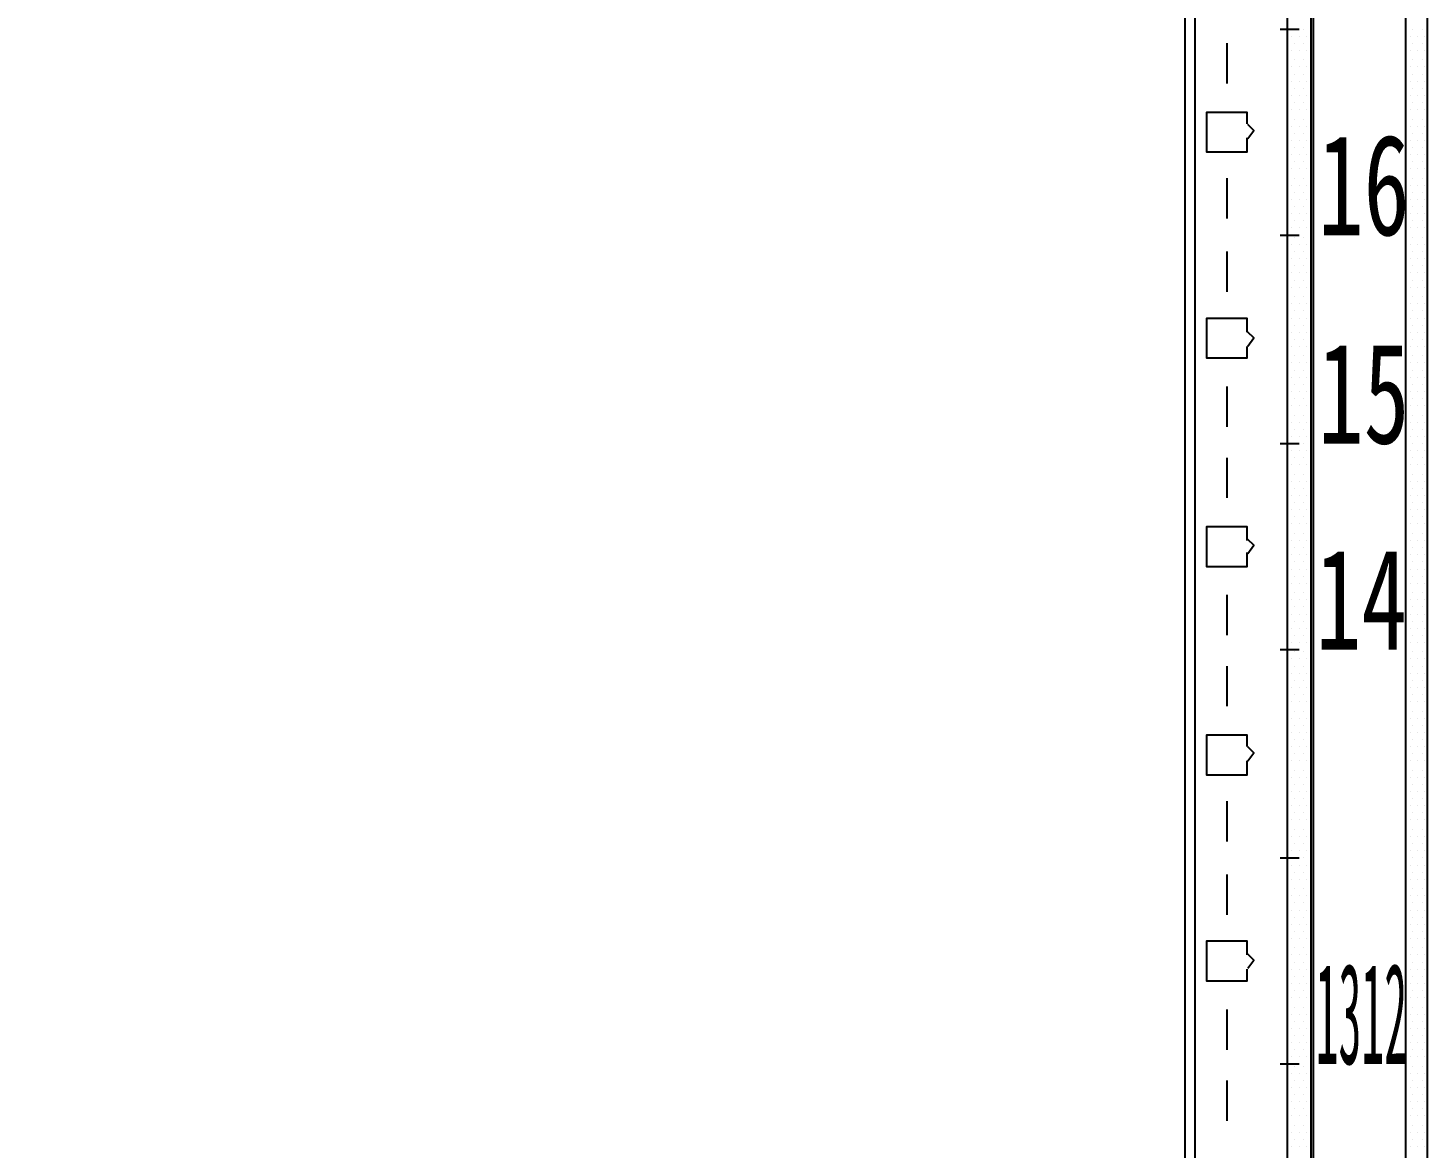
# Model space of a CAD drawing. Header units: metres. Extents: x 17 to 1264, y 17 to 859.
# Drawn here: x 465.9 to 550.9, y 230.5 to 298.6 of the extents above; entities that cross this region are included whole.
import ezdxf

# ---------------------------------------------------------------- set-up
doc = ezdxf.new("R2010")
doc.units = ezdxf.units.M
for name, color, linetype in [('LINES', 7, 'Continuous'), ('POLYLINES', 4, 'Continuous'), ('RECTS', 7, 'Continuous'), ('TEXTS', 3, 'Continuous')]:
    doc.layers.add(name, color=color, linetype=linetype)

msp = doc.modelspace()

# ---------------------------------------------------------------- linework, layer by layer
at = {"layer": 'LINES'}
for p, q in [((536.25, 96.77), (536.25, 692.06)), ((542.01, 298.51), (543.16, 298.51)), ((542.87, 298.51), (542.87, 298.51)), ((543.45, 298.51), (543.45, 298.51)), ((543.88, 298.51), (543.88, 298.51)), ((549.64, 298.51), (549.64, 298.51)), ((550.07, 298.51), (550.07, 298.51)), ((550.65, 298.51), (550.65, 298.51)), ((538.77, 297.65), (538.77, 295.2)), ((542.73, 298.08), (542.73, 298.08)), ((542.87, 297.65), (542.87, 297.65)), ((543.16, 298.08), (543.16, 298.08)), ((543.45, 297.65), (543.45, 297.65)), ((543.59, 298.08), (543.59, 298.08)), ((543.88, 297.65), (543.88, 297.65)), ((549.64, 297.65), (549.64, 297.65)), ((549.93, 298.08), (549.93, 298.08)), ((550.07, 297.65), (550.07, 297.65)), ((550.36, 298.08), (550.36, 298.08)), ((550.65, 297.65), (550.65, 297.65)), ((550.79, 298.08), (550.79, 298.08)), ((542.73, 297.22), (542.73, 297.22)), ((543.16, 297.22), (543.16, 297.22)), ((543.59, 297.22), (543.59, 297.22)), ((549.93, 297.22), (549.93, 297.22)), ((550.36, 297.22), (550.36, 297.22)), ((550.79, 297.22), (550.79, 297.22)), ((542.73, 296.21), (542.73, 296.21)), ((542.87, 296.64), (542.87, 296.64)), ((543.16, 296.21), (543.16, 296.21)), ((543.45, 296.64), (543.45, 296.64)), ((543.59, 296.21), (543.59, 296.21)), ((543.88, 296.64), (543.88, 296.64)), ((549.64, 296.64), (549.64, 296.64)), ((549.93, 296.21), (549.93, 296.21)), ((550.07, 296.64), (550.07, 296.64)), ((550.36, 296.21), (550.36, 296.21)), ((550.65, 296.64), (550.65, 296.64)), ((550.79, 296.21), (550.79, 296.21)), ((542.73, 295.34), (542.73, 295.34)), ((542.87, 295.78), (542.87, 295.78)), ((543.16, 295.34), (543.16, 295.34)), ((543.45, 295.78), (543.45, 295.78)), ((543.59, 295.34), (543.59, 295.34)), ((543.88, 295.78), (543.88, 295.78)), ((549.64, 295.78), (549.64, 295.78)), ((549.93, 295.34), (549.93, 295.34)), ((550.07, 295.78), (550.07, 295.78)), ((550.36, 295.34), (550.36, 295.34)), ((550.65, 295.78), (550.65, 295.78)), ((550.79, 295.34), (550.79, 295.34)), ((542.73, 294.48), (542.73, 294.48)), ((542.87, 294.91), (542.87, 294.91)), ((543.16, 294.48), (543.16, 294.48)), ((543.45, 294.91), (543.45, 294.91)), ((543.59, 294.48), (543.59, 294.48)), ((543.88, 294.91), (543.88, 294.91)), ((549.64, 294.91), (549.64, 294.91)), ((549.93, 294.48), (549.93, 294.48)), ((550.07, 294.91), (550.07, 294.91)), ((550.36, 294.48), (550.36, 294.48)), ((550.65, 294.91), (550.65, 294.91)), ((550.79, 294.48), (550.79, 294.48)), ((542.73, 293.62), (542.73, 293.62)), ((542.87, 294.05), (542.87, 294.05)), ((543.16, 293.62), (543.16, 293.62)), ((543.45, 294.05), (543.45, 294.05)), ((543.59, 293.62), (543.59, 293.62)), ((543.88, 294.05), (543.88, 294.05)), ((549.64, 294.05), (549.64, 294.05)), ((549.93, 293.62), (549.93, 293.62)), ((550.07, 294.05), (550.07, 294.05)), ((550.36, 293.62), (550.36, 293.62)), ((550.65, 294.05), (550.65, 294.05)), ((550.79, 293.62), (550.79, 293.62)), ((542.73, 292.61), (542.73, 292.61)), ((542.87, 293.04), (542.87, 293.04)), ((543.16, 292.61), (543.16, 292.61)), ((543.45, 293.04), (543.45, 293.04)), ((543.59, 292.61), (543.59, 292.61)), ((543.88, 293.04), (543.88, 293.04)), ((549.64, 293.04), (549.64, 293.04)), ((549.93, 292.61), (549.93, 292.61)), ((550.07, 293.04), (550.07, 293.04)), ((550.36, 292.61), (550.36, 292.61)), ((550.65, 293.04), (550.65, 293.04)), ((550.79, 292.61), (550.79, 292.61)), ((542.73, 291.74), (542.73, 291.74)), ((542.87, 292.18), (542.87, 292.18)), ((543.16, 291.74), (543.16, 291.74)), ((543.45, 292.18), (543.45, 292.18)), ((543.59, 291.74), (543.59, 291.74)), ((543.88, 292.18), (543.88, 292.18)), ((549.64, 292.18), (549.64, 292.18)), ((549.93, 291.74), (549.93, 291.74)), ((550.07, 292.18), (550.07, 292.18)), ((550.36, 291.74), (550.36, 291.74)), ((550.65, 292.18), (550.65, 292.18)), ((550.79, 291.74), (550.79, 291.74)), ((542.73, 290.88), (542.73, 290.88)), ((542.87, 291.31), (542.87, 291.31)), ((543.16, 290.88), (543.16, 290.88)), ((543.45, 291.31), (543.45, 291.31)), ((543.59, 290.88), (543.59, 290.88)), ((543.88, 291.31), (543.88, 291.31)), ((549.64, 291.31), (549.64, 291.31)), ((549.93, 290.88), (549.93, 290.88)), ((550.07, 291.31), (550.07, 291.31)), ((550.36, 290.88), (550.36, 290.88)), ((550.65, 291.31), (550.65, 291.31)), ((550.79, 290.88), (550.79, 290.88)), ((542.73, 290.02), (542.73, 290.02)), ((542.87, 290.45), (542.87, 290.45)), ((543.16, 290.02), (543.16, 290.02)), ((543.45, 290.45), (543.45, 290.45)), ((543.59, 290.02), (543.59, 290.02)), ((543.88, 290.45), (543.88, 290.45)), ((549.64, 290.45), (549.64, 290.45)), ((549.93, 290.02), (549.93, 290.02)), ((550.07, 290.45), (550.07, 290.45)), ((550.36, 290.02), (550.36, 290.02)), ((550.65, 290.45), (550.65, 290.45)), ((550.79, 290.02), (550.79, 290.02)), ((538.77, 289.44), (538.77, 286.99)), ((542.87, 289.44), (542.87, 289.44)), ((543.45, 289.44), (543.45, 289.44)), ((543.88, 289.44), (543.88, 289.44)), ((549.64, 289.44), (549.64, 289.44)), ((550.07, 289.44), (550.07, 289.44)), ((550.65, 289.44), (550.65, 289.44)), ((542.73, 289.01), (542.73, 289.01)), ((542.87, 288.58), (542.87, 288.58)), ((543.16, 289.01), (543.16, 289.01)), ((543.45, 288.58), (543.45, 288.58)), ((543.59, 289.01), (543.59, 289.01)), ((543.88, 288.58), (543.88, 288.58)), ((549.64, 288.58), (549.64, 288.58)), ((549.93, 289.01), (549.93, 289.01)), ((550.07, 288.58), (550.07, 288.58)), ((550.36, 289.01), (550.36, 289.01)), ((550.65, 288.58), (550.65, 288.58)), ((550.79, 289.01), (550.79, 289.01)), ((542.73, 288.14), (542.73, 288.14)), ((542.87, 287.71), (542.87, 287.71)), ((543.16, 288.14), (543.16, 288.14)), ((543.45, 287.71), (543.45, 287.71)), ((543.59, 288.14), (543.59, 288.14)), ((543.88, 287.71), (543.88, 287.71)), ((549.64, 287.71), (549.64, 287.71)), ((549.93, 288.14), (549.93, 288.14)), ((550.07, 287.71), (550.07, 287.71)), ((550.36, 288.14), (550.36, 288.14)), ((550.65, 287.71), (550.65, 287.71)), ((550.79, 288.14), (550.79, 288.14)), ((542.73, 287.28), (542.73, 287.28)), ((542.87, 286.85), (542.87, 286.85)), ((543.16, 287.28), (543.16, 287.28)), ((543.45, 286.85), (543.45, 286.85)), ((543.59, 287.28), (543.59, 287.28)), ((543.88, 286.85), (543.88, 286.85)), ((549.64, 286.85), (549.64, 286.85)), ((549.93, 287.28), (549.93, 287.28)), ((550.07, 286.85), (550.07, 286.85)), ((550.36, 287.28), (550.36, 287.28)), ((550.65, 286.85), (550.65, 286.85)), ((550.79, 287.28), (550.79, 287.28)), ((542.01, 285.98), (543.16, 285.98)), ((542.73, 286.42), (542.73, 286.42)), ((542.87, 285.84), (542.87, 285.84)), ((543.16, 286.42), (543.16, 286.42)), ((543.45, 285.84), (543.45, 285.84)), ((543.59, 286.42), (543.59, 286.42)), ((543.88, 285.84), (543.88, 285.84)), ((549.64, 285.84), (549.64, 285.84)), ((549.93, 286.42), (549.93, 286.42)), ((550.07, 285.84), (550.07, 285.84)), ((550.36, 286.42), (550.36, 286.42)), ((550.65, 285.84), (550.65, 285.84)), ((550.79, 286.42), (550.79, 286.42)), ((538.77, 284.98), (538.77, 282.53)), ((542.73, 285.41), (542.73, 285.41)), ((542.87, 284.98), (542.87, 284.98)), ((543.16, 285.41), (543.16, 285.41)), ((543.45, 284.98), (543.45, 284.98)), ((543.59, 285.41), (543.59, 285.41)), ((543.88, 284.98), (543.88, 284.98)), ((549.64, 284.98), (549.64, 284.98)), ((549.93, 285.41), (549.93, 285.41)), ((550.07, 284.98), (550.07, 284.98)), ((550.36, 285.41), (550.36, 285.41)), ((550.65, 284.98), (550.65, 284.98)), ((550.79, 285.41), (550.79, 285.41)), ((542.73, 284.54), (542.73, 284.54)), ((542.87, 284.11), (542.87, 284.11)), ((543.16, 284.54), (543.16, 284.54)), ((543.45, 284.11), (543.45, 284.11)), ((543.59, 284.54), (543.59, 284.54)), ((543.88, 284.11), (543.88, 284.11)), ((549.64, 284.11), (549.64, 284.11)), ((549.93, 284.54), (549.93, 284.54)), ((550.07, 284.11), (550.07, 284.11)), ((550.36, 284.54), (550.36, 284.54)), ((550.65, 284.11), (550.65, 284.11)), ((550.79, 284.54), (550.79, 284.54)), ((542.73, 283.68), (542.73, 283.68)), ((542.87, 283.25), (542.87, 283.25)), ((543.16, 283.68), (543.16, 283.68)), ((543.45, 283.25), (543.45, 283.25)), ((543.59, 283.68), (543.59, 283.68)), ((543.88, 283.25), (543.88, 283.25)), ((549.64, 283.25), (549.64, 283.25)), ((549.93, 283.68), (549.93, 283.68)), ((550.07, 283.25), (550.07, 283.25)), ((550.36, 283.68), (550.36, 283.68)), ((550.65, 283.25), (550.65, 283.25)), ((550.79, 283.68), (550.79, 283.68)), ((542.73, 282.82), (542.73, 282.82)), ((543.16, 282.82), (543.16, 282.82)), ((543.59, 282.82), (543.59, 282.82)), ((549.93, 282.82), (549.93, 282.82)), ((550.36, 282.82), (550.36, 282.82)), ((550.79, 282.82), (550.79, 282.82)), ((542.73, 281.81), (542.73, 281.81)), ((542.87, 282.24), (542.87, 282.24)), ((543.16, 281.81), (543.16, 281.81)), ((543.45, 282.24), (543.45, 282.24)), ((543.59, 281.81), (543.59, 281.81)), ((543.88, 282.24), (543.88, 282.24)), ((549.64, 282.24), (549.64, 282.24)), ((549.93, 281.81), (549.93, 281.81)), ((550.07, 282.24), (550.07, 282.24)), ((550.36, 281.81), (550.36, 281.81)), ((550.65, 282.24), (550.65, 282.24)), ((550.79, 281.81), (550.79, 281.81)), ((542.73, 280.94), (542.73, 280.94)), ((542.87, 281.38), (542.87, 281.38)), ((543.16, 280.94), (543.16, 280.94)), ((543.45, 281.38), (543.45, 281.38)), ((543.59, 280.94), (543.59, 280.94)), ((543.88, 281.38), (543.88, 281.38)), ((549.64, 281.38), (549.64, 281.38)), ((549.93, 280.94), (549.93, 280.94)), ((550.07, 281.38), (550.07, 281.38)), ((550.36, 280.94), (550.36, 280.94)), ((550.65, 281.38), (550.65, 281.38)), ((550.79, 280.94), (550.79, 280.94)), ((542.73, 280.08), (542.73, 280.08)), ((542.87, 280.51), (542.87, 280.51)), ((543.16, 280.08), (543.16, 280.08)), ((543.45, 280.51), (543.45, 280.51)), ((543.59, 280.08), (543.59, 280.08)), ((543.88, 280.51), (543.88, 280.51)), ((549.64, 280.51), (549.64, 280.51)), ((549.93, 280.08), (549.93, 280.08)), ((550.07, 280.51), (550.07, 280.51)), ((550.36, 280.08), (550.36, 280.08)), ((550.65, 280.51), (550.65, 280.51)), ((550.79, 280.08), (550.79, 280.08)), ((542.73, 279.22), (542.73, 279.22)), ((542.87, 279.65), (542.87, 279.65)), ((543.16, 279.22), (543.16, 279.22)), ((543.45, 279.65), (543.45, 279.65)), ((543.59, 279.22), (543.59, 279.22)), ((543.88, 279.65), (543.88, 279.65)), ((549.64, 279.65), (549.64, 279.65)), ((549.93, 279.22), (549.93, 279.22)), ((550.07, 279.65), (550.07, 279.65)), ((550.36, 279.22), (550.36, 279.22)), ((550.65, 279.65), (550.65, 279.65)), ((550.79, 279.22), (550.79, 279.22)), ((542.73, 278.21), (542.73, 278.21)), ((542.87, 278.64), (542.87, 278.64)), ((543.16, 278.21), (543.16, 278.21)), ((543.45, 278.64), (543.45, 278.64)), ((543.59, 278.21), (543.59, 278.21)), ((543.88, 278.64), (543.88, 278.64)), ((549.64, 278.64), (549.64, 278.64)), ((549.93, 278.21), (549.93, 278.21)), ((550.07, 278.64), (550.07, 278.64)), ((550.36, 278.21), (550.36, 278.21)), ((550.65, 278.64), (550.65, 278.64)), ((550.79, 278.21), (550.79, 278.21)), ((542.73, 277.34), (542.73, 277.34)), ((542.87, 277.78), (542.87, 277.78)), ((543.16, 277.34), (543.16, 277.34)), ((543.45, 277.78), (543.45, 277.78)), ((543.59, 277.34), (543.59, 277.34)), ((543.88, 277.78), (543.88, 277.78)), ((549.64, 277.78), (549.64, 277.78)), ((549.93, 277.34), (549.93, 277.34)), ((550.07, 277.78), (550.07, 277.78)), ((550.36, 277.34), (550.36, 277.34)), ((550.65, 277.78), (550.65, 277.78)), ((550.79, 277.34), (550.79, 277.34)), ((538.77, 276.77), (538.77, 274.32)), ((542.73, 276.48), (542.73, 276.48)), ((542.87, 276.91), (542.87, 276.91)), ((543.16, 276.48), (543.16, 276.48)), ((543.45, 276.91), (543.45, 276.91)), ((543.59, 276.48), (543.59, 276.48)), ((543.88, 276.91), (543.88, 276.91)), ((549.64, 276.91), (549.64, 276.91)), ((549.93, 276.48), (549.93, 276.48)), ((550.07, 276.91), (550.07, 276.91)), ((550.36, 276.48), (550.36, 276.48)), ((550.65, 276.91), (550.65, 276.91)), ((550.79, 276.48), (550.79, 276.48)), ((542.73, 275.62), (542.73, 275.62)), ((542.87, 276.05), (542.87, 276.05)), ((543.16, 275.62), (543.16, 275.62)), ((543.45, 276.05), (543.45, 276.05)), ((543.59, 275.62), (543.59, 275.62)), ((543.88, 276.05), (543.88, 276.05)), ((549.64, 276.05), (549.64, 276.05)), ((549.93, 275.62), (549.93, 275.62)), ((550.07, 276.05), (550.07, 276.05)), ((550.36, 275.62), (550.36, 275.62)), ((550.65, 276.05), (550.65, 276.05)), ((550.79, 275.62), (550.79, 275.62)), ((542.87, 275.04), (542.87, 275.04)), ((543.45, 275.04), (543.45, 275.04)), ((543.88, 275.04), (543.88, 275.04)), ((549.64, 275.04), (549.64, 275.04)), ((550.07, 275.04), (550.07, 275.04)), ((550.65, 275.04), (550.65, 275.04)), ((542.73, 274.61), (542.73, 274.61)), ((542.87, 274.18), (542.87, 274.18)), ((543.16, 274.61), (543.16, 274.61)), ((543.45, 274.18), (543.45, 274.18)), ((543.59, 274.61), (543.59, 274.61)), ((543.88, 274.18), (543.88, 274.18)), ((549.64, 274.18), (549.64, 274.18)), ((549.93, 274.61), (549.93, 274.61)), ((550.07, 274.18), (550.07, 274.18)), ((550.36, 274.61), (550.36, 274.61)), ((550.65, 274.18), (550.65, 274.18)), ((550.79, 274.61), (550.79, 274.61)), ((542.01, 273.31), (543.16, 273.31)), ((542.73, 273.74), (542.73, 273.74)), ((542.87, 273.31), (542.87, 273.31)), ((543.16, 273.74), (543.16, 273.74)), ((543.45, 273.31), (543.45, 273.31)), ((543.59, 273.74), (543.59, 273.74)), ((543.88, 273.31), (543.88, 273.31)), ((549.64, 273.31), (549.64, 273.31)), ((549.93, 273.74), (549.93, 273.74)), ((550.07, 273.31), (550.07, 273.31)), ((550.36, 273.74), (550.36, 273.74)), ((550.65, 273.31), (550.65, 273.31)), ((550.79, 273.74), (550.79, 273.74)), ((538.77, 272.45), (538.77, 270)), ((542.73, 272.88), (542.73, 272.88)), ((542.87, 272.45), (542.87, 272.45)), ((543.16, 272.88), (543.16, 272.88)), ((543.45, 272.45), (543.45, 272.45)), ((543.59, 272.88), (543.59, 272.88)), ((543.88, 272.45), (543.88, 272.45)), ((549.64, 272.45), (549.64, 272.45)), ((549.93, 272.88), (549.93, 272.88)), ((550.07, 272.45), (550.07, 272.45)), ((550.36, 272.88), (550.36, 272.88)), ((550.65, 272.45), (550.65, 272.45)), ((550.79, 272.88), (550.79, 272.88)), ((542.73, 272.02), (542.73, 272.02)), ((542.87, 271.44), (542.87, 271.44)), ((543.16, 272.02), (543.16, 272.02)), ((543.45, 271.44), (543.45, 271.44)), ((543.59, 272.02), (543.59, 272.02)), ((543.88, 271.44), (543.88, 271.44)), ((549.64, 271.44), (549.64, 271.44)), ((549.93, 272.02), (549.93, 272.02)), ((550.07, 271.44), (550.07, 271.44)), ((550.36, 272.02), (550.36, 272.02)), ((550.65, 271.44), (550.65, 271.44)), ((550.79, 272.02), (550.79, 272.02)), ((542.73, 271.01), (542.73, 271.01)), ((542.87, 270.58), (542.87, 270.58)), ((543.16, 271.01), (543.16, 271.01)), ((543.45, 270.58), (543.45, 270.58)), ((543.59, 271.01), (543.59, 271.01)), ((543.88, 270.58), (543.88, 270.58)), ((549.64, 270.58), (549.64, 270.58)), ((549.93, 271.01), (549.93, 271.01)), ((550.07, 270.58), (550.07, 270.58)), ((550.36, 271.01), (550.36, 271.01)), ((550.65, 270.58), (550.65, 270.58)), ((550.79, 271.01), (550.79, 271.01)), ((542.73, 270.14), (542.73, 270.14)), ((542.87, 269.71), (542.87, 269.71)), ((543.16, 270.14), (543.16, 270.14)), ((543.45, 269.71), (543.45, 269.71)), ((543.59, 270.14), (543.59, 270.14)), ((543.88, 269.71), (543.88, 269.71)), ((549.64, 269.71), (549.64, 269.71)), ((549.93, 270.14), (549.93, 270.14)), ((550.07, 269.71), (550.07, 269.71)), ((550.36, 270.14), (550.36, 270.14)), ((550.65, 269.71), (550.65, 269.71)), ((550.79, 270.14), (550.79, 270.14)), ((542.73, 269.28), (542.73, 269.28)), ((542.87, 268.85), (542.87, 268.85)), ((543.16, 269.28), (543.16, 269.28)), ((543.45, 268.85), (543.45, 268.85)), ((543.59, 269.28), (543.59, 269.28)), ((543.88, 268.85), (543.88, 268.85)), ((549.64, 268.85), (549.64, 268.85)), ((549.93, 269.28), (549.93, 269.28)), ((550.07, 268.85), (550.07, 268.85)), ((550.36, 269.28), (550.36, 269.28)), ((550.65, 268.85), (550.65, 268.85)), ((550.79, 269.28), (550.79, 269.28)), ((542.73, 268.42), (542.73, 268.42)), ((543.16, 268.42), (543.16, 268.42)), ((543.59, 268.42), (543.59, 268.42)), ((549.93, 268.42), (549.93, 268.42)), ((550.36, 268.42), (550.36, 268.42)), ((550.79, 268.42), (550.79, 268.42)), ((542.73, 267.41), (542.73, 267.41)), ((542.87, 267.84), (542.87, 267.84)), ((543.16, 267.41), (543.16, 267.41)), ((543.45, 267.84), (543.45, 267.84)), ((543.59, 267.41), (543.59, 267.41)), ((543.88, 267.84), (543.88, 267.84)), ((549.64, 267.84), (549.64, 267.84)), ((549.93, 267.41), (549.93, 267.41)), ((550.07, 267.84), (550.07, 267.84)), ((550.36, 267.41), (550.36, 267.41)), ((550.65, 267.84), (550.65, 267.84)), ((550.79, 267.41), (550.79, 267.41)), ((542.73, 266.54), (542.73, 266.54)), ((542.87, 266.98), (542.87, 266.98)), ((543.16, 266.54), (543.16, 266.54)), ((543.45, 266.98), (543.45, 266.98)), ((543.59, 266.54), (543.59, 266.54)), ((543.88, 266.98), (543.88, 266.98)), ((549.64, 266.98), (549.64, 266.98)), ((549.93, 266.54), (549.93, 266.54)), ((550.07, 266.98), (550.07, 266.98)), ((550.36, 266.54), (550.36, 266.54)), ((550.65, 266.98), (550.65, 266.98)), ((550.79, 266.54), (550.79, 266.54)), ((542.73, 265.68), (542.73, 265.68)), ((542.87, 266.11), (542.87, 266.11)), ((543.16, 265.68), (543.16, 265.68)), ((543.45, 266.11), (543.45, 266.11)), ((543.59, 265.68), (543.59, 265.68)), ((543.88, 266.11), (543.88, 266.11)), ((549.64, 266.11), (549.64, 266.11)), ((549.93, 265.68), (549.93, 265.68)), ((550.07, 266.11), (550.07, 266.11)), ((550.36, 265.68), (550.36, 265.68)), ((550.65, 266.11), (550.65, 266.11)), ((550.79, 265.68), (550.79, 265.68)), ((542.73, 264.82), (542.73, 264.82)), ((542.87, 265.25), (542.87, 265.25)), ((543.16, 264.82), (543.16, 264.82)), ((543.45, 265.25), (543.45, 265.25)), ((543.59, 264.82), (543.59, 264.82)), ((543.88, 265.25), (543.88, 265.25)), ((549.64, 265.25), (549.64, 265.25)), ((549.93, 264.82), (549.93, 264.82)), ((550.07, 265.25), (550.07, 265.25)), ((550.36, 264.82), (550.36, 264.82)), ((550.65, 265.25), (550.65, 265.25)), ((550.79, 264.82), (550.79, 264.82)), ((538.77, 264.1), (538.77, 261.65)), ((542.73, 263.81), (542.73, 263.81)), ((542.87, 264.24), (542.87, 264.24)), ((543.16, 263.81), (543.16, 263.81)), ((543.45, 264.24), (543.45, 264.24)), ((543.59, 263.81), (543.59, 263.81)), ((543.88, 264.24), (543.88, 264.24)), ((549.64, 264.24), (549.64, 264.24)), ((549.93, 263.81), (549.93, 263.81)), ((550.07, 264.24), (550.07, 264.24)), ((550.36, 263.81), (550.36, 263.81)), ((550.65, 264.24), (550.65, 264.24)), ((550.79, 263.81), (550.79, 263.81)), ((542.73, 262.94), (542.73, 262.94)), ((542.87, 263.38), (542.87, 263.38)), ((543.16, 262.94), (543.16, 262.94)), ((543.45, 263.38), (543.45, 263.38)), ((543.59, 262.94), (543.59, 262.94)), ((543.88, 263.38), (543.88, 263.38)), ((549.64, 263.38), (549.64, 263.38)), ((549.93, 262.94), (549.93, 262.94)), ((550.07, 263.38), (550.07, 263.38)), ((550.36, 262.94), (550.36, 262.94)), ((550.65, 263.38), (550.65, 263.38)), ((550.79, 262.94), (550.79, 262.94)), ((542.73, 262.08), (542.73, 262.08)), ((542.87, 262.51), (542.87, 262.51)), ((543.16, 262.08), (543.16, 262.08)), ((543.45, 262.51), (543.45, 262.51)), ((543.59, 262.08), (543.59, 262.08)), ((543.88, 262.51), (543.88, 262.51)), ((549.64, 262.51), (549.64, 262.51)), ((549.93, 262.08), (549.93, 262.08)), ((550.07, 262.51), (550.07, 262.51)), ((550.36, 262.08), (550.36, 262.08)), ((550.65, 262.51), (550.65, 262.51)), ((550.79, 262.08), (550.79, 262.08)), ((542.73, 261.22), (542.73, 261.22)), ((542.87, 261.65), (542.87, 261.65)), ((543.16, 261.22), (543.16, 261.22)), ((543.45, 261.65), (543.45, 261.65)), ((543.59, 261.22), (543.59, 261.22)), ((543.88, 261.65), (543.88, 261.65)), ((549.64, 261.65), (549.64, 261.65)), ((549.93, 261.22), (549.93, 261.22)), ((550.07, 261.65), (550.07, 261.65)), ((550.36, 261.22), (550.36, 261.22)), ((550.65, 261.65), (550.65, 261.65)), ((550.79, 261.22), (550.79, 261.22)), ((542.01, 260.78), (543.16, 260.78)), ((542.73, 260.21), (542.73, 260.21)), ((542.87, 260.64), (542.87, 260.64)), ((543.16, 260.21), (543.16, 260.21)), ((543.45, 260.64), (543.45, 260.64)), ((543.59, 260.21), (543.59, 260.21)), ((543.88, 260.64), (543.88, 260.64)), ((549.64, 260.64), (549.64, 260.64)), ((549.93, 260.21), (549.93, 260.21)), ((550.07, 260.64), (550.07, 260.64)), ((550.36, 260.21), (550.36, 260.21)), ((550.65, 260.64), (550.65, 260.64)), ((550.79, 260.21), (550.79, 260.21)), ((538.77, 259.78), (538.77, 257.33)), ((542.87, 259.78), (542.87, 259.78)), ((543.45, 259.78), (543.45, 259.78)), ((543.88, 259.78), (543.88, 259.78)), ((549.64, 259.78), (549.64, 259.78)), ((550.07, 259.78), (550.07, 259.78)), ((550.65, 259.78), (550.65, 259.78)), ((542.73, 259.34), (542.73, 259.34)), ((542.87, 258.91), (542.87, 258.91)), ((543.16, 259.34), (543.16, 259.34)), ((543.45, 258.91), (543.45, 258.91)), ((543.59, 259.34), (543.59, 259.34)), ((543.88, 258.91), (543.88, 258.91)), ((549.64, 258.91), (549.64, 258.91)), ((549.93, 259.34), (549.93, 259.34)), ((550.07, 258.91), (550.07, 258.91)), ((550.36, 259.34), (550.36, 259.34)), ((550.65, 258.91), (550.65, 258.91)), ((550.79, 259.34), (550.79, 259.34)), ((542.73, 258.48), (542.73, 258.48)), ((542.87, 258.05), (542.87, 258.05)), ((543.16, 258.48), (543.16, 258.48)), ((543.45, 258.05), (543.45, 258.05)), ((543.59, 258.48), (543.59, 258.48)), ((543.88, 258.05), (543.88, 258.05)), ((549.64, 258.05), (549.64, 258.05)), ((549.93, 258.48), (549.93, 258.48)), ((550.07, 258.05), (550.07, 258.05)), ((550.36, 258.48), (550.36, 258.48)), ((550.65, 258.05), (550.65, 258.05)), ((550.79, 258.48), (550.79, 258.48)), ((542.73, 257.62), (542.73, 257.62)), ((542.87, 257.04), (542.87, 257.04)), ((543.16, 257.62), (543.16, 257.62)), ((543.45, 257.04), (543.45, 257.04)), ((543.59, 257.62), (543.59, 257.62)), ((543.88, 257.04), (543.88, 257.04)), ((549.64, 257.04), (549.64, 257.04)), ((549.93, 257.62), (549.93, 257.62)), ((550.07, 257.04), (550.07, 257.04)), ((550.36, 257.62), (550.36, 257.62)), ((550.65, 257.04), (550.65, 257.04)), ((550.79, 257.62), (550.79, 257.62)), ((542.73, 256.61), (542.73, 256.61)), ((542.87, 256.18), (542.87, 256.18)), ((543.16, 256.61), (543.16, 256.61)), ((543.45, 256.18), (543.45, 256.18)), ((543.59, 256.61), (543.59, 256.61)), ((543.88, 256.18), (543.88, 256.18)), ((549.64, 256.18), (549.64, 256.18)), ((549.93, 256.61), (549.93, 256.61)), ((550.07, 256.18), (550.07, 256.18)), ((550.36, 256.61), (550.36, 256.61)), ((550.65, 256.18), (550.65, 256.18)), ((550.79, 256.61), (550.79, 256.61)), ((542.73, 255.74), (542.73, 255.74)), ((542.87, 255.31), (542.87, 255.31)), ((543.16, 255.74), (543.16, 255.74)), ((543.45, 255.31), (543.45, 255.31)), ((543.59, 255.74), (543.59, 255.74)), ((543.88, 255.31), (543.88, 255.31)), ((549.64, 255.31), (549.64, 255.31)), ((549.93, 255.74), (549.93, 255.74)), ((550.07, 255.31), (550.07, 255.31)), ((550.36, 255.74), (550.36, 255.74)), ((550.65, 255.31), (550.65, 255.31)), ((550.79, 255.74), (550.79, 255.74)), ((542.73, 254.88), (542.73, 254.88)), ((542.87, 254.45), (542.87, 254.45)), ((543.16, 254.88), (543.16, 254.88)), ((543.45, 254.45), (543.45, 254.45)), ((543.59, 254.88), (543.59, 254.88)), ((543.88, 254.45), (543.88, 254.45)), ((549.64, 254.45), (549.64, 254.45)), ((549.93, 254.88), (549.93, 254.88)), ((550.07, 254.45), (550.07, 254.45)), ((550.36, 254.88), (550.36, 254.88)), ((550.65, 254.45), (550.65, 254.45)), ((550.79, 254.88), (550.79, 254.88)), ((542.73, 254.02), (542.73, 254.02)), ((542.87, 253.44), (542.87, 253.44)), ((543.16, 254.02), (543.16, 254.02)), ((543.45, 253.44), (543.45, 253.44)), ((543.59, 254.02), (543.59, 254.02)), ((543.88, 253.44), (543.88, 253.44)), ((549.64, 253.44), (549.64, 253.44)), ((549.93, 254.02), (549.93, 254.02)), ((550.07, 253.44), (550.07, 253.44)), ((550.36, 254.02), (550.36, 254.02)), ((550.65, 253.44), (550.65, 253.44)), ((550.79, 254.02), (550.79, 254.02)), ((542.73, 253.01), (542.73, 253.01)), ((542.87, 252.58), (542.87, 252.58)), ((543.16, 253.01), (543.16, 253.01)), ((543.45, 252.58), (543.45, 252.58)), ((543.59, 253.01), (543.59, 253.01)), ((543.88, 252.58), (543.88, 252.58)), ((549.64, 252.58), (549.64, 252.58)), ((549.93, 253.01), (549.93, 253.01)), ((550.07, 252.58), (550.07, 252.58)), ((550.36, 253.01), (550.36, 253.01)), ((550.65, 252.58), (550.65, 252.58)), ((550.79, 253.01), (550.79, 253.01)), ((542.73, 252.14), (542.73, 252.14)), ((542.87, 251.71), (542.87, 251.71)), ((543.16, 252.14), (543.16, 252.14)), ((543.45, 251.71), (543.45, 251.71)), ((543.59, 252.14), (543.59, 252.14)), ((543.88, 251.71), (543.88, 251.71)), ((549.64, 251.71), (549.64, 251.71)), ((549.93, 252.14), (549.93, 252.14)), ((550.07, 251.71), (550.07, 251.71)), ((550.36, 252.14), (550.36, 252.14)), ((550.65, 251.71), (550.65, 251.71)), ((550.79, 252.14), (550.79, 252.14)), ((538.77, 251.57), (538.77, 249.12)), ((542.73, 251.28), (542.73, 251.28)), ((543.16, 251.28), (543.16, 251.28)), ((543.59, 251.28), (543.59, 251.28)), ((549.93, 251.28), (549.93, 251.28)), ((550.36, 251.28), (550.36, 251.28)), ((550.79, 251.28), (550.79, 251.28)), ((542.73, 250.42), (542.73, 250.42)), ((542.87, 250.85), (542.87, 250.85)), ((543.16, 250.42), (543.16, 250.42)), ((543.45, 250.85), (543.45, 250.85)), ((543.59, 250.42), (543.59, 250.42)), ((543.88, 250.85), (543.88, 250.85)), ((549.64, 250.85), (549.64, 250.85)), ((549.93, 250.42), (549.93, 250.42)), ((550.07, 250.85), (550.07, 250.85)), ((550.36, 250.42), (550.36, 250.42)), ((550.65, 250.85), (550.65, 250.85)), ((550.79, 250.42), (550.79, 250.42)), ((542.73, 249.41), (542.73, 249.41)), ((542.87, 249.84), (542.87, 249.84)), ((543.16, 249.41), (543.16, 249.41)), ((543.45, 249.84), (543.45, 249.84)), ((543.59, 249.41), (543.59, 249.41)), ((543.88, 249.84), (543.88, 249.84)), ((549.64, 249.84), (549.64, 249.84)), ((549.93, 249.41), (549.93, 249.41)), ((550.07, 249.84), (550.07, 249.84)), ((550.36, 249.41), (550.36, 249.41)), ((550.65, 249.84), (550.65, 249.84)), ((550.79, 249.41), (550.79, 249.41)), ((542.73, 248.54), (542.73, 248.54)), ((542.87, 248.98), (542.87, 248.98)), ((543.16, 248.54), (543.16, 248.54)), ((543.45, 248.98), (543.45, 248.98)), ((543.59, 248.54), (543.59, 248.54)), ((543.88, 248.98), (543.88, 248.98)), ((549.64, 248.98), (549.64, 248.98)), ((549.93, 248.54), (549.93, 248.54)), ((550.07, 248.98), (550.07, 248.98)), ((550.36, 248.54), (550.36, 248.54)), ((550.65, 248.98), (550.65, 248.98)), ((550.79, 248.54), (550.79, 248.54)), ((542.01, 248.11), (543.16, 248.11)), ((542.73, 247.68), (542.73, 247.68)), ((542.87, 248.11), (542.87, 248.11)), ((543.16, 247.68), (543.16, 247.68)), ((543.45, 248.11), (543.45, 248.11)), ((543.59, 247.68), (543.59, 247.68)), ((543.88, 248.11), (543.88, 248.11)), ((549.64, 248.11), (549.64, 248.11)), ((549.93, 247.68), (549.93, 247.68)), ((550.07, 248.11), (550.07, 248.11)), ((550.36, 247.68), (550.36, 247.68)), ((550.65, 248.11), (550.65, 248.11)), ((550.79, 247.68), (550.79, 247.68)), ((538.77, 247.1), (538.77, 244.66)), ((542.73, 246.82), (542.73, 246.82)), ((542.87, 247.25), (542.87, 247.25)), ((543.16, 246.82), (543.16, 246.82)), ((543.45, 247.25), (543.45, 247.25)), ((543.59, 246.82), (543.59, 246.82)), ((543.88, 247.25), (543.88, 247.25)), ((549.64, 247.25), (549.64, 247.25)), ((549.93, 246.82), (549.93, 246.82)), ((550.07, 247.25), (550.07, 247.25)), ((550.36, 246.82), (550.36, 246.82)), ((550.65, 247.25), (550.65, 247.25)), ((550.79, 246.82), (550.79, 246.82)), ((542.73, 245.81), (542.73, 245.81)), ((542.87, 246.24), (542.87, 246.24)), ((543.16, 245.81), (543.16, 245.81)), ((543.45, 246.24), (543.45, 246.24)), ((543.59, 245.81), (543.59, 245.81)), ((543.88, 246.24), (543.88, 246.24)), ((549.64, 246.24), (549.64, 246.24)), ((549.93, 245.81), (549.93, 245.81)), ((550.07, 246.24), (550.07, 246.24)), ((550.36, 245.81), (550.36, 245.81)), ((550.65, 246.24), (550.65, 246.24)), ((550.79, 245.81), (550.79, 245.81)), ((542.73, 244.94), (542.73, 244.94)), ((542.87, 245.38), (542.87, 245.38)), ((543.16, 244.94), (543.16, 244.94)), ((543.45, 245.38), (543.45, 245.38)), ((543.59, 244.94), (543.59, 244.94)), ((543.88, 245.38), (543.88, 245.38)), ((549.64, 245.38), (549.64, 245.38)), ((549.93, 244.94), (549.93, 244.94)), ((550.07, 245.38), (550.07, 245.38)), ((550.36, 244.94), (550.36, 244.94)), ((550.65, 245.38), (550.65, 245.38)), ((550.79, 244.94), (550.79, 244.94)), ((542.73, 244.08), (542.73, 244.08)), ((542.87, 244.51), (542.87, 244.51)), ((543.16, 244.08), (543.16, 244.08)), ((543.45, 244.51), (543.45, 244.51)), ((543.59, 244.08), (543.59, 244.08)), ((543.88, 244.51), (543.88, 244.51)), ((549.64, 244.51), (549.64, 244.51)), ((549.93, 244.08), (549.93, 244.08)), ((550.07, 244.51), (550.07, 244.51)), ((550.36, 244.08), (550.36, 244.08)), ((550.65, 244.51), (550.65, 244.51)), ((550.79, 244.08), (550.79, 244.08)), ((542.73, 243.22), (542.73, 243.22)), ((542.87, 243.65), (542.87, 243.65)), ((543.16, 243.22), (543.16, 243.22)), ((543.45, 243.65), (543.45, 243.65)), ((543.59, 243.22), (543.59, 243.22)), ((543.88, 243.65), (543.88, 243.65)), ((549.64, 243.65), (549.64, 243.65)), ((549.93, 243.22), (549.93, 243.22)), ((550.07, 243.65), (550.07, 243.65)), ((550.36, 243.22), (550.36, 243.22)), ((550.65, 243.65), (550.65, 243.65)), ((550.79, 243.22), (550.79, 243.22)), ((542.87, 242.64), (542.87, 242.64)), ((543.45, 242.64), (543.45, 242.64)), ((543.88, 242.64), (543.88, 242.64)), ((549.64, 242.64), (549.64, 242.64)), ((550.07, 242.64), (550.07, 242.64)), ((550.65, 242.64), (550.65, 242.64)), ((542.73, 242.21), (542.73, 242.21)), ((542.87, 241.78), (542.87, 241.78)), ((543.16, 242.21), (543.16, 242.21)), ((543.45, 241.78), (543.45, 241.78)), ((543.59, 242.21), (543.59, 242.21)), ((543.88, 241.78), (543.88, 241.78)), ((549.64, 241.78), (549.64, 241.78)), ((549.93, 242.21), (549.93, 242.21)), ((550.07, 241.78), (550.07, 241.78)), ((550.36, 242.21), (550.36, 242.21)), ((550.65, 241.78), (550.65, 241.78)), ((550.79, 242.21), (550.79, 242.21)), ((542.73, 241.34), (542.73, 241.34)), ((542.87, 240.91), (542.87, 240.91)), ((543.16, 241.34), (543.16, 241.34)), ((543.45, 240.91), (543.45, 240.91)), ((543.59, 241.34), (543.59, 241.34)), ((543.88, 240.91), (543.88, 240.91)), ((549.64, 240.91), (549.64, 240.91)), ((549.93, 241.34), (549.93, 241.34)), ((550.07, 240.91), (550.07, 240.91)), ((550.36, 241.34), (550.36, 241.34)), ((550.65, 240.91), (550.65, 240.91)), ((550.79, 241.34), (550.79, 241.34)), ((542.73, 240.48), (542.73, 240.48)), ((542.87, 240.05), (542.87, 240.05)), ((543.16, 240.48), (543.16, 240.48)), ((543.45, 240.05), (543.45, 240.05)), ((543.59, 240.48), (543.59, 240.48)), ((543.88, 240.05), (543.88, 240.05)), ((549.64, 240.05), (549.64, 240.05)), ((549.93, 240.48), (549.93, 240.48)), ((550.07, 240.05), (550.07, 240.05)), ((550.36, 240.48), (550.36, 240.48)), ((550.65, 240.05), (550.65, 240.05)), ((550.79, 240.48), (550.79, 240.48)), ((542.73, 239.62), (542.73, 239.62)), ((542.87, 239.04), (542.87, 239.04)), ((543.16, 239.62), (543.16, 239.62)), ((543.45, 239.04), (543.45, 239.04)), ((543.59, 239.62), (543.59, 239.62)), ((543.88, 239.04), (543.88, 239.04)), ((549.64, 239.04), (549.64, 239.04)), ((549.93, 239.62), (549.93, 239.62)), ((550.07, 239.04), (550.07, 239.04)), ((550.36, 239.62), (550.36, 239.62)), ((550.65, 239.04), (550.65, 239.04)), ((550.79, 239.62), (550.79, 239.62)), ((538.77, 238.9), (538.77, 236.45)), ((542.73, 238.61), (542.73, 238.61)), ((542.87, 238.18), (542.87, 238.18)), ((543.16, 238.61), (543.16, 238.61)), ((543.45, 238.18), (543.45, 238.18)), ((543.59, 238.61), (543.59, 238.61)), ((543.88, 238.18), (543.88, 238.18)), ((549.64, 238.18), (549.64, 238.18)), ((549.93, 238.61), (549.93, 238.61)), ((550.07, 238.18), (550.07, 238.18)), ((550.36, 238.61), (550.36, 238.61)), ((550.65, 238.18), (550.65, 238.18)), ((550.79, 238.61), (550.79, 238.61)), ((542.73, 237.74), (542.73, 237.74)), ((542.87, 237.31), (542.87, 237.31)), ((543.16, 237.74), (543.16, 237.74)), ((543.45, 237.31), (543.45, 237.31)), ((543.59, 237.74), (543.59, 237.74)), ((543.88, 237.31), (543.88, 237.31)), ((549.64, 237.31), (549.64, 237.31)), ((549.93, 237.74), (549.93, 237.74)), ((550.07, 237.31), (550.07, 237.31)), ((550.36, 237.74), (550.36, 237.74)), ((550.65, 237.31), (550.65, 237.31)), ((550.79, 237.74), (550.79, 237.74)), ((542.73, 236.88), (542.73, 236.88)), ((542.87, 236.45), (542.87, 236.45)), ((543.16, 236.88), (543.16, 236.88)), ((543.45, 236.45), (543.45, 236.45)), ((543.59, 236.88), (543.59, 236.88)), ((543.88, 236.45), (543.88, 236.45)), ((549.64, 236.45), (549.64, 236.45)), ((549.93, 236.88), (549.93, 236.88)), ((550.07, 236.45), (550.07, 236.45)), ((550.36, 236.88), (550.36, 236.88)), ((550.65, 236.45), (550.65, 236.45)), ((550.79, 236.88), (550.79, 236.88)), ((542.01, 235.58), (543.16, 235.58)), ((542.73, 236.02), (542.73, 236.02)), ((543.16, 236.02), (543.16, 236.02)), ((543.59, 236.02), (543.59, 236.02)), ((549.93, 236.02), (549.93, 236.02)), ((550.36, 236.02), (550.36, 236.02)), ((550.79, 236.02), (550.79, 236.02)), ((542.73, 235.01), (542.73, 235.01)), ((542.87, 235.44), (542.87, 235.44)), ((543.16, 235.01), (543.16, 235.01)), ((543.45, 235.44), (543.45, 235.44)), ((543.59, 235.01), (543.59, 235.01)), ((543.88, 235.44), (543.88, 235.44)), ((549.64, 235.44), (549.64, 235.44)), ((549.93, 235.01), (549.93, 235.01)), ((550.07, 235.44), (550.07, 235.44)), ((550.36, 235.01), (550.36, 235.01)), ((550.65, 235.44), (550.65, 235.44)), ((550.79, 235.01), (550.79, 235.01)), ((538.77, 234.58), (538.77, 232.13)), ((542.73, 234.14), (542.73, 234.14)), ((542.87, 234.58), (542.87, 234.58)), ((543.16, 234.14), (543.16, 234.14)), ((543.45, 234.58), (543.45, 234.58)), ((543.59, 234.14), (543.59, 234.14)), ((543.88, 234.58), (543.88, 234.58)), ((549.64, 234.58), (549.64, 234.58)), ((549.93, 234.14), (549.93, 234.14)), ((550.07, 234.58), (550.07, 234.58)), ((550.36, 234.14), (550.36, 234.14)), ((550.65, 234.58), (550.65, 234.58)), ((550.79, 234.14), (550.79, 234.14)), ((542.73, 233.28), (542.73, 233.28)), ((542.87, 233.71), (542.87, 233.71)), ((543.16, 233.28), (543.16, 233.28)), ((543.45, 233.71), (543.45, 233.71)), ((543.59, 233.28), (543.59, 233.28)), ((543.88, 233.71), (543.88, 233.71)), ((549.64, 233.71), (549.64, 233.71)), ((549.93, 233.28), (549.93, 233.28)), ((550.07, 233.71), (550.07, 233.71)), ((550.36, 233.28), (550.36, 233.28)), ((550.65, 233.71), (550.65, 233.71)), ((550.79, 233.28), (550.79, 233.28)), ((542.73, 232.42), (542.73, 232.42)), ((542.87, 232.85), (542.87, 232.85)), ((543.16, 232.42), (543.16, 232.42)), ((543.45, 232.85), (543.45, 232.85)), ((543.59, 232.42), (543.59, 232.42)), ((543.88, 232.85), (543.88, 232.85)), ((549.64, 232.85), (549.64, 232.85)), ((549.93, 232.42), (549.93, 232.42)), ((550.07, 232.85), (550.07, 232.85)), ((550.36, 232.42), (550.36, 232.42)), ((550.65, 232.85), (550.65, 232.85)), ((550.79, 232.42), (550.79, 232.42)), ((542.73, 231.41), (542.73, 231.41)), ((542.87, 231.84), (542.87, 231.84)), ((543.16, 231.41), (543.16, 231.41)), ((543.45, 231.84), (543.45, 231.84)), ((543.59, 231.41), (543.59, 231.41)), ((543.88, 231.84), (543.88, 231.84)), ((549.64, 231.84), (549.64, 231.84)), ((549.93, 231.41), (549.93, 231.41)), ((550.07, 231.84), (550.07, 231.84)), ((550.36, 231.41), (550.36, 231.41)), ((550.65, 231.84), (550.65, 231.84)), ((550.79, 231.41), (550.79, 231.41)), ((542.73, 230.54), (542.73, 230.54)), ((542.87, 230.98), (542.87, 230.98)), ((543.16, 230.54), (543.16, 230.54)), ((543.45, 230.98), (543.45, 230.98)), ((543.59, 230.54), (543.59, 230.54)), ((543.88, 230.98), (543.88, 230.98)), ((549.64, 230.98), (549.64, 230.98)), ((549.93, 230.54), (549.93, 230.54)), ((550.07, 230.98), (550.07, 230.98)), ((550.36, 230.54), (550.36, 230.54)), ((550.65, 230.98), (550.65, 230.98)), ((550.79, 230.54), (550.79, 230.54))]:
    msp.add_line(p, q, dxfattribs=at)
at = {"layer": 'POLYLINES'}
for points in [[(544.03, 693.65), (544.03, 550.08), (544.03, 96.77)], [(544.03, 693.65), (544.03, 550.08), (544.03, 96.77)], [(536.83, 674.78), (536.83, 535.82), (536.83, 96.77)], [(539.99, 291.89), (539.99, 291.02), (537.55, 291.02), (537.55, 293.47), (539.99, 293.47), (539.99, 292.75)], [(540.05, 291.85), (540.41, 292.35), (540.05, 292.7)], [(539.99, 279.22), (539.99, 278.5), (537.55, 278.5), (537.55, 280.94), (539.99, 280.94), (539.99, 280.08)], [(540.05, 279.24), (540.41, 279.73), (540.05, 280.09)], [(539.99, 266.69), (539.99, 265.82), (537.55, 265.82), (537.55, 268.27), (539.99, 268.27), (539.99, 267.41)], [(540.05, 266.62), (540.41, 267.12), (540.05, 267.47)], [(539.99, 254.02), (539.99, 253.15), (537.55, 253.15), (537.55, 255.6), (539.99, 255.6), (539.99, 254.88)], [(540.05, 254.01), (540.41, 254.51), (540.05, 254.86)], [(539.99, 241.34), (539.99, 240.62), (537.55, 240.62), (537.55, 243.07), (539.99, 243.07), (539.99, 242.21)], [(540.05, 241.4), (540.41, 241.89), (540.05, 242.25)]]:
    msp.add_lwpolyline(points, dxfattribs=at)
at = {"layer": 'RECTS'}
for points in [[(380.87, 707.9), (550.94, 707.9), (550.94, 84.24), (380.87, 84.24)], [(382.31, 706.46), (549.64, 706.46), (549.64, 85.68), (382.31, 85.68)], [(388.07, 693.65), (543.88, 693.65), (543.88, 95.33), (388.07, 95.33)], [(389.37, 692.06), (542.44, 692.06), (542.44, 96.77), (389.37, 96.77)]]:
    msp.add_lwpolyline(points, dxfattribs=at)

# ---------------------------------------------------------------- texts
at = {"layer": 'TEXTS'}
for s, width, p in [('16', 0.666667, (544.31, 285.98)), ('15', 0.666667, (544.31, 273.31)), ('14', 0.666667, (544.17, 260.78)), ('1312', 0.333333, (544.17, 235.58))]:
    msp.add_text(s, height=6.13, dxfattribs=dict(at, width=width)).set_placement(p)

doc.saveas('drawing.dxf')
